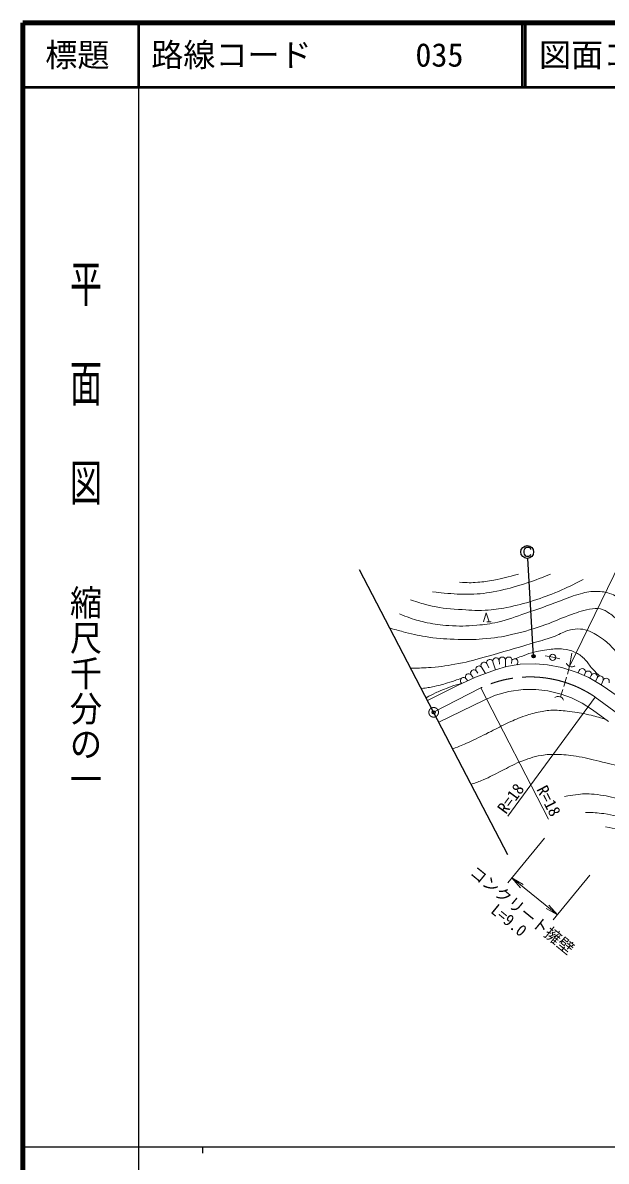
# Model space of a CAD drawing. Units: millimetres, scale not verified. Extents: x 40000 to 680000, y 20000 to 380000.
# Drawn here: x 40000 to 130855, y 202759 to 380000 of the extents above; entities that cross this region are included whole.
import ezdxf
from ezdxf.enums import TextEntityAlignment as Align

# ---------------------------------------------------------------- set-up
doc = ezdxf.new("R2010")
doc.units = ezdxf.units.MM
doc.header["$LTSCALE"] = 1000
doc.header["$PDMODE"] = 32
doc.header["$PDSIZE"] = 500
doc.linetypes.add('CHAIN', pattern=[18.5, 12, -1.5, 3.5, -1.5])
for name, color, linetype, lineweight in [('M-BMK', 2, 'CHAIN', 13), ('M-BMK-OTRS', 5, 'Continuous', 25), ('M-STR-HTXT', 7, 'Continuous', 13), ('M-STR-STRC', 7, 'Continuous', 25), ('M-TTL', 2, 'Continuous', 140), ('M-TTL-BAND', 7, 'Continuous', 25), ('M-TTL-LINE', 7, 'Continuous', 50), ('M-WORK', 1, 'Continuous', 13)]:
    doc.layers.add(name, color=color, linetype=linetype, lineweight=lineweight)
doc.layers.add('M-OTRS', color=6, linetype='Continuous')
doc.layers.add('M-TTL-TXT', color=7, linetype='Continuous')
doc.styles.add('@ＭＳ ゴシック', font='')
doc.styles.add('ＭＳ ゴシック', font='')
doc.styles.get('@ＭＳ ゴシック').set_extended_font_data('@MS Gothic')
doc.styles.get('ＭＳ ゴシック').set_extended_font_data('MS Gothic')

# ---------------------------------------------------------------- blocks, each defined once
blk = doc.blocks.new('open_arrow')
at = {"color": 0, "linetype": 'Continuous', "lineweight": -2}
blk.add_lwpolyline([(7.5, 1.25), (0, 0), (7.5, -1.25)], dxfattribs=at)

msp = doc.modelspace()

# ---------------------------------------------------------------- linework, layer by layer
at = {"layer": 'M-BMK'}
for p, q in [((103980, 272647), (111310, 276441)), ((129148, 275012), (150192, 259540))]:
    msp.add_line(p, q, dxfattribs=at)
msp.add_circle((103980, 272647), 750, dxfattribs=at)
msp.add_arc((118982, 260158), 18000, 55.61572, 115.2285, dxfattribs=at)
at = {"layer": 'M-BMK-OTRS'}
for p, q in [((103980, 272647), (92451, 294830)), ((115509, 250464), (103980, 272647))]:
    msp.add_line(p, q, dxfattribs=at)
at = {"layer": 'M-OTRS'}
msp.add_point((103980, 272647), dxfattribs=at)
at = {"layer": 'M-STR-HTXT'}
for p, q in [((125149, 279776), (125485, 281837)), ((111310, 276441), (121883, 256015)), ((129148, 275012), (115523, 256482)), ((121256, 253071), (115548, 246101)), ((116181, 246875), (123241, 241094)), ((128316, 247290), (122608, 240320))]:
    msp.add_line(p, q, dxfattribs=at)
msp.add_lwpolyline([(125149, 279776), (135000, 300000), (163750, 300000)], dxfattribs=at)
at = {"layer": 'M-STR-STRC'}
for p, q in [((118088, 297799), (118140, 298018)), ((118088, 297469), (118088, 297799)), ((118140, 298018), (118194, 298085)), ((118194, 298085), (118309, 298240)), ((118309, 298240), (118464, 298346)), ((118464, 298346), (118743, 298348)), ((118743, 298348), (118905, 298296)), ((118905, 298296), (119015, 298186)), ((119015, 298186), (119073, 298018)), ((118136, 297257), (118088, 297469)), ((118248, 297089), (118136, 297257)), ((118354, 296981), (118248, 297089)), ((118471, 296924), (118354, 296981)), ((118745, 296924), (118471, 296924)), ((119539, 281384), (118630, 296612)), ((118907, 296976), (118745, 296924)), ((119017, 297091), (118907, 296976)), ((119067, 297192), (119017, 297091))]:
    msp.add_line(p, q, dxfattribs=at)
for centre, radius in [((118551, 297609), 1000), ((118551, 297609), 1000), ((119539, 281384), 250), ((119539, 281384), 200), ((119539, 281384), 150), ((119539, 281384), 100), ((119539, 281384), 50), ((119539, 281384), 20)]:
    msp.add_circle(centre, radius, dxfattribs=at)
msp.add_point((119539, 281384), dxfattribs=at)
at = {"layer": 'M-TTL'}
for p, q in [((40000, 380000), (40000, 20000)), ((680000, 380000), (40000, 380000))]:
    msp.add_line(p, q, dxfattribs=at)
at = {"layer": 'M-TTL-BAND'}
for p, q in [((58000, 370000), (58000, 20000)), ((40000, 205000), (579000, 205000)), ((68000, 205000), (68000, 204000))]:
    msp.add_line(p, q, dxfattribs=at)
at = {"layer": 'M-TTL-LINE'}
for p, q in [((58000, 380000), (58000, 370000)), ((117750, 380000), (117750, 370000)), ((118250, 380000), (118250, 370000)), ((40000, 370000), (680000, 370000))]:
    msp.add_line(p, q, dxfattribs=at)
at = {"layer": 'M-WORK'}
for p, q in [((111763, 286744), (112183, 288144)), ((112183, 288144), (112603, 286744)), ((112953, 286744), (112253, 286744)), ((112242, 280263), (112572, 279579)), ((113211, 280510), (113633, 279285)), ((114180, 280758), (114230, 280124)), ((115180, 280755), (115192, 279730)), ((115312, 279764), (117443, 280137)), ((116180, 280752), (116085, 280229)), ((117025, 280216), (116916, 280045)), ((117443, 280137), (119841, 280191)), ((119841, 280191), (121732, 280057)), ((122518, 281214), (121348, 281429)), ((121732, 280057), (123943, 279631)), ((122518, 281214), (123632, 280993)), ((109838, 278469), (110137, 278069)), ((110516, 278113), (113633, 279285)), ((110639, 279067), (110849, 278756)), ((111441, 279665), (112064, 278695)), ((113633, 279285), (115312, 279764)), ((123943, 279631), (126314, 278859)), ((125149, 279776), (124800, 278604)), ((126314, 278859), (128152, 278059)), ((126660, 279144), (126509, 278774)), ((127586, 278767), (127427, 278375)), ((128513, 278390), (128321, 277956)), ((103018, 274497), (107719, 276834)), ((107719, 276834), (110516, 278113)), ((108234, 277274), (108348, 277121)), ((109036, 277871), (109278, 277547)), ((124658, 278125), (124230, 276687)), ((128152, 278059), (130204, 276807)), ((129439, 278013), (129174, 277436)), ((130365, 277637), (130051, 276900)), ((130204, 276807), (132548, 275235)), ((111839, 274535), (113598, 275334)), ((113598, 275334), (115702, 275894)), ((115702, 275894), (117913, 276187)), ((117913, 276187), (119885, 276187)), ((119885, 276187), (121776, 275974)), ((121776, 275974), (123828, 275494)), ((124088, 276208), (123740, 275036)), ((123828, 275494), (125453, 274908)), ((125453, 274908), (127104, 274055)), ((104781, 271105), (111839, 274535)), ((127104, 274055), (128729, 273016)), ((128729, 273016), (131207, 271205))]:
    msp.add_line(p, q, dxfattribs=at)
msp.add_circle((122518, 281214), 500, dxfattribs=at)
for centre, radius, start, end in [((111842, 279964), 500, 36.71794, 216.71794), ((112727, 280387), 500, 14.31901, 194.31901), ((113696, 280634), 500, 14.31901, 194.31901), ((114680, 280756), 500, 359.82832, 179.82832), ((115680, 280753), 500, 359.82832, 179.82832), ((116602, 280484), 500, 327.60282, 147.60282), ((125474, 280554), 843, 195.94163, 306.68367), ((109437, 278170), 500, 36.71794, 216.71794), ((110238, 278768), 500, 36.71794, 216.71794), ((111040, 279366), 500, 36.71794, 216.71794), ((127123, 278955), 500, 337.86451, 157.86451), ((128049, 278579), 500, 337.86451, 157.86451), ((128976, 278202), 500, 337.86451, 157.86451), ((129902, 277825), 500, 337.86451, 157.86451), ((108635, 277573), 500, 36.71794, 216.71794), ((130828, 277448), 500, 337.86451, 157.86451), ((123396, 274233), 873, 21.68342, 126.75508)]:
    msp.add_arc(centre, radius, start, end, dxfattribs=at)
for points, knots in [([(100396, 290176), (101628, 289717), (102031, 289603), (103104, 289328), (104924, 288862), (105996, 288825), (107868, 288676), (109482, 288547), (110395, 288466), (112012, 288545), (113333, 288610), (114075, 288713), (115373, 288969), (117013, 289293), (117923, 289538), (119516, 290046), (121057, 290537), (121909, 290854), (123399, 291482), (124949, 292135), (125470, 292406), (127282, 293341)], [0, 0, 0, 0, 1, 1, 1, 2, 2, 2, 3, 3, 3, 4, 4, 4, 5, 5, 5, 6, 6, 6, 7, 7, 7, 7]), ([(103822, 291416), (104679, 291306), (104915, 291286), (105617, 291220), (107179, 291074), (108061, 290997), (109630, 291025), (111272, 291053), (112193, 291209), (113807, 291514), (115453, 291825), (116351, 292125), (117950, 292624), (119632, 293148), (120199, 293374), (122192, 294157)], [0, 0, 0, 0, 1, 1, 1, 2, 2, 2, 3, 3, 3, 4, 4, 4, 5, 5, 5, 5]), ([(108031, 292885), (109340, 292825), (109745, 292800), (110837, 292885), (111826, 292961), (112373, 293073), (113350, 293243), (114872, 293509), (115389, 293671), (117200, 294157)], [0, 0, 0, 0, 1, 1, 1, 2, 2, 2, 3, 3, 3, 3]), ([(98658, 288006), (99417, 287664), (99647, 287575), (100297, 287339), (101309, 286972), (101900, 286830), (102951, 286600), (104251, 286314), (105000, 286229), (106329, 286150), (108032, 286049), (108997, 286040), (110694, 286201), (111978, 286322), (112702, 286407), (113957, 286701), (115700, 287109), (116633, 287501), (118329, 288071), (120390, 288764), (121527, 289204), (123572, 289942), (124709, 290353), (125306, 290711), (126479, 291004), (127533, 291268), (128133, 291506), (129220, 291483), (130213, 291462), (130794, 291383), (131721, 291026), (132479, 290735), (132862, 290455), (133505, 289960), (134124, 289484), (134456, 289181), (134941, 288568), (135509, 287849), (135705, 287359), (136202, 286589), (137042, 285290), (137512, 284563), (138378, 283282), (139412, 281751), (139953, 280862), (141097, 279410), (142407, 277747), (143240, 276892), (144707, 275365), (146169, 273844), (147008, 273006), (148601, 271623), (149793, 270588), (150489, 270035), (151777, 269122), (153174, 268130), (153967, 267583), (155453, 266729), (156833, 265936), (157628, 265521), (159085, 264880), (160612, 264208), (161473, 263830), (163066, 263336), (164237, 262972), (164893, 262712), (166111, 262574), (167741, 262391), (168672, 262393), (170310, 262487), (171524, 262557), (172214, 262603), (173398, 262879), (174498, 263135), (175088, 263394), (176117, 263858), (177233, 264361), (177887, 264609), (178902, 265293), (179410, 265636), (179601, 265765), (180163, 266229)], [0, 0, 0, 0, 1, 1, 1, 2, 2, 2, 3, 3, 3, 4, 4, 4, 5, 5, 5, 6, 6, 6, 7, 7, 7, 8, 8, 8, 9, 9, 9, 10, 10, 10, 11, 11, 11, 12, 12, 12, 13, 13, 13, 14, 14, 14, 15, 15, 15, 16, 16, 16, 17, 17, 17, 18, 18, 18, 19, 19, 19, 20, 20, 20, 21, 21, 21, 22, 22, 22, 23, 23, 23, 24, 24, 24, 25, 25, 25, 26, 26, 26, 27, 27, 27, 27]), ([(97149, 285790), (98301, 285431), (98627, 285340), (99586, 285095), (100989, 284736), (101785, 284560), (103219, 284355), (104990, 284103), (105998, 284048), (107787, 284007), (109273, 283973), (110112, 283946), (111593, 284072), (113460, 284232), (114508, 284378), (116335, 284790), (118367, 285249), (119477, 285634), (121447, 286313), (122854, 286798), (123583, 287230), (124993, 287705), (126256, 288131), (126938, 288502), (128255, 288706), (128910, 288807), (129309, 288910), (129952, 288749), (130549, 288600), (130858, 288401), (131366, 288053), (131966, 287641), (132275, 287358), (132758, 286813), (133415, 286074), (133702, 285592), (134281, 284790), (135196, 283523), (135652, 282774), (136565, 281506), (137366, 280391), (137775, 279733), (138653, 278678), (139476, 277689), (139971, 277160), (140893, 276263), (142076, 275113), (142825, 274563), (144069, 273479), (145409, 272312), (146130, 271624), (147506, 270499), (148341, 269816), (148830, 269459), (149703, 268824), (150330, 268368), (150675, 268101), (151334, 267693), (152392, 267039), (153023, 266737), (154119, 266149), (155428, 265446), (156167, 265061), (157512, 264430), (159578, 263461), (160678, 262744), (162863, 262081), (164092, 261708), (164811, 261592), (166082, 261407), (167468, 261205), (168250, 261089), (169650, 261059), (171113, 261027), (171939, 261072), (173391, 261255), (174677, 261416), (175140, 261514), (176654, 261864)], [0, 0, 0, 0, 1, 1, 1, 2, 2, 2, 3, 3, 3, 4, 4, 4, 5, 5, 5, 6, 6, 6, 7, 7, 7, 8, 8, 8, 9, 9, 9, 10, 10, 10, 11, 11, 11, 12, 12, 12, 13, 13, 13, 14, 14, 14, 15, 15, 15, 16, 16, 16, 17, 17, 17, 18, 18, 18, 19, 19, 19, 20, 20, 20, 21, 21, 21, 22, 22, 22, 23, 23, 23, 24, 24, 24, 25, 25, 25, 26, 26, 26, 26]), ([(100403, 279529), (101917, 279533), (102358, 279548), (103606, 279642), (105274, 279767), (106203, 279928), (107848, 280229), (109599, 280550), (110548, 280881), (112264, 281353), (114968, 282097), (116471, 282555), (119159, 283354), (120494, 283751), (121253, 283938), (122571, 284391), (123495, 284709), (123934, 285102), (124876, 285363), (125469, 285527), (125813, 285622), (126428, 285624), (127037, 285626), (127389, 285560), (127965, 285363), (129004, 285008), (129509, 284605), (130416, 283985), (131163, 283474), (131489, 283061), (132112, 282404), (133010, 281459), (133394, 280824), (134230, 279823), (135005, 278894), (135362, 278302), (136231, 277459), (137025, 276690), (137547, 276344), (138406, 275647), (139980, 274369), (140864, 273656), (142466, 272413), (143424, 271671), (143933, 271216), (144932, 270531), (146260, 269621), (147048, 269176), (148434, 268356), (150251, 267282), (151296, 266727), (153154, 265724), (154926, 264767), (155504, 264470), (157722, 263332)], [0, 0, 0, 0, 1, 1, 1, 2, 2, 2, 3, 3, 3, 4, 4, 4, 5, 5, 5, 6, 6, 6, 7, 7, 7, 8, 8, 8, 9, 9, 9, 10, 10, 10, 11, 11, 11, 12, 12, 12, 13, 13, 13, 14, 14, 14, 15, 15, 15, 16, 16, 16, 17, 17, 17, 18, 18, 18, 18]), ([(116604, 280984), (117112, 281165), (117240, 281210), (117648, 281355), (118276, 281577), (118614, 281749), (119258, 281920), (120303, 282198), (120902, 282323), (121977, 282442), (122830, 282538), (123323, 282595), (124174, 282486), (124879, 282396), (125293, 282333), (125936, 282029), (126571, 281729), (126899, 281484), (127415, 281007), (127921, 280539), (128069, 280153), (128524, 279636), (128998, 279098), (129177, 278925), (129799, 278314)], [0, 0, 0, 0, 1, 1, 1, 2, 2, 2, 3, 3, 3, 4, 4, 4, 5, 5, 5, 6, 6, 6, 7, 7, 7, 8, 8, 8, 8]), ([(102054, 276352), (103017, 276475), (103296, 276517), (104082, 276678), (105030, 276872), (105553, 277024), (106475, 277316), (107210, 277550), (107460, 277639), (108337, 277974)], [0, 0, 0, 0, 1, 1, 1, 2, 2, 2, 3, 3, 3, 3]), ([(102799, 274919), (103494, 275289), (103687, 275390), (104271, 275663), (104901, 275957), (105260, 276111), (105909, 276359), (106549, 276603), (106901, 276766), (107563, 276939), (107867, 277019), (107975, 277048), (108348, 277121)], [0, 0, 0, 0, 1, 1, 1, 2, 2, 2, 3, 3, 3, 4, 4, 4, 4]), ([(106947, 266938), (108134, 267416), (108453, 267550), (109405, 267973), (110646, 268524), (111320, 268879), (112537, 269481), (113622, 270018), (114202, 270376), (115302, 270883), (116300, 271342), (116858, 271609), (117893, 271975), (118808, 272299), (119326, 272480), (120276, 272681), (121142, 272864), (121639, 272947), (122524, 272971), (123551, 272998), (124128, 272906), (125149, 272782), (126335, 272639), (127000, 272535), (128165, 272268), (129175, 272036), (129526, 271933), (130723, 271559)], [0, 0, 0, 0, 1, 1, 1, 2, 2, 2, 3, 3, 3, 4, 4, 4, 5, 5, 5, 6, 6, 6, 7, 7, 7, 8, 8, 8, 9, 9, 9, 9]), ([(109806, 261438), (110696, 261736), (110950, 261835), (111669, 262128), (112824, 262599), (113418, 262983), (114540, 263531), (115661, 264079), (116254, 264466), (117411, 264934), (118671, 265442), (119405, 265691), (120739, 265945), (121642, 266117), (122169, 266086), (123088, 266076), (124291, 266063), (124968, 266000), (126155, 265815), (127585, 265591), (128369, 265365), (129777, 265032), (131236, 264686), (132056, 264498), (133497, 264085), (135067, 263635), (135919, 263291), (137477, 262802), (138775, 262395), (139507, 262183), (140805, 261780), (142505, 261252), (143039, 261080), (145149, 260406)], [0, 0, 0, 0, 1, 1, 1, 2, 2, 2, 3, 3, 3, 4, 4, 4, 5, 5, 5, 6, 6, 6, 7, 7, 7, 8, 8, 8, 9, 9, 9, 10, 10, 10, 11, 11, 11, 11]), ([(124359, 259527), (125151, 259699), (125397, 259734), (126070, 259817), (127195, 259955), (127843, 260006), (128971, 259889), (130429, 259739), (131251, 259600), (132658, 259186), (134337, 258691), (135203, 258192), (136834, 257555), (138401, 256943), (139271, 256578), (140847, 255989), (141761, 255647), (142282, 255480), (143196, 255140), (144785, 254551), (145651, 254157), (147242, 253574), (148510, 253109), (149215, 252832), (150505, 252432), (151612, 252089), (152244, 251930), (153376, 251682), (154410, 251455), (154997, 251334), (156052, 251258), (156700, 251211), (157068, 251239), (157716, 251290), (158349, 251341), (158574, 251379), (159328, 251512)], [0, 0, 0, 0, 1, 1, 1, 2, 2, 2, 3, 3, 3, 4, 4, 4, 5, 5, 5, 6, 6, 6, 7, 7, 7, 8, 8, 8, 9, 9, 9, 10, 10, 10, 11, 11, 11, 12, 12, 12, 12]), ([(127619, 257066), (128950, 257048), (129375, 257019), (130490, 256871), (132037, 256665), (132881, 256383), (134373, 255924), (136037, 255413), (136936, 255027), (138582, 254456), (141205, 253546), (142672, 253029), (145303, 252140), (147567, 251374), (148812, 250869), (151111, 250214), (152523, 249813), (153326, 249627), (154765, 249333), (156590, 248961), (157619, 248776), (159464, 248518), (161543, 248227), (162718, 248123), (164815, 247996), (167195, 247852), (168532, 247745), (170916, 247800), (172155, 247829), (172855, 247861), (174077, 248065), (174994, 248218), (175324, 248291), (176400, 248577)], [0, 0, 0, 0, 1, 1, 1, 2, 2, 2, 3, 3, 3, 4, 4, 4, 5, 5, 5, 6, 6, 6, 7, 7, 7, 8, 8, 8, 9, 9, 9, 10, 10, 10, 11, 11, 11, 11]), ([(130715, 254841), (132421, 254505), (132882, 254407), (134261, 254080), (135999, 253667), (136971, 253418), (138676, 252884), (140251, 252390), (141080, 251959), (142635, 251404), (144655, 250685), (145782, 250266), (147834, 249643), (150149, 248939), (151458, 248577), (153816, 248033), (155646, 247610), (156679, 247399), (158536, 247119), (160200, 246868), (161141, 246758), (162821, 246663), (164832, 246548), (165963, 246547), (167976, 246576), (169592, 246598), (170500, 246588), (172109, 246728), (174327, 246921), (175570, 247055), (177765, 247424), (179359, 247691), (180285, 247761), (181811, 248294), (182838, 248653), (183228, 248814), (184373, 249389)], [0, 0, 0, 0, 1, 1, 1, 2, 2, 2, 3, 3, 3, 4, 4, 4, 5, 5, 5, 6, 6, 6, 7, 7, 7, 8, 8, 8, 9, 9, 9, 10, 10, 10, 11, 11, 11, 12, 12, 12, 12])]:
    msp.add_open_spline(points, degree=3, knots=knots, dxfattribs=at)

# ---------------------------------------------------------------- block references
at = {"layer": 'M-STR-HTXT', "xscale": 267, "yscale": 267}
for p, rotation in [((116181, 246875), 320.7), ((123241, 241094), 140.7)]:
    msp.add_blockref('open_arrow', p, dxfattribs=dict(at, rotation=rotation))

# ---------------------------------------------------------------- texts
at = {"layer": 'M-STR-HTXT', "style": 'ＭＳ ゴシック'}
for s, rotation, p in [('R=18', 53.675, (115974, 259235)), ('R=18', 297.366, (121913, 258865)), ('コンクリート擁壁', 320.687, (117761, 241837))]:
    msp.add_text(s, height=1833, rotation=rotation, dxfattribs=at).set_placement(p, align=Align.MIDDLE_CENTER)
msp.add_text('L=9.0', height=1833, rotation=320.687, dxfattribs=at).set_placement((114786, 239146), align=Align.BOTTOM_CENTER)
at = {"layer": 'M-TTL-BAND', "style": '@ＭＳ ゴシック'}
for s, width, p in [('平  面  図', 1.55, (49777, 323975)), ('縮尺千分の一', 1.1, (49777, 276030))]:
    msp.add_text(s, height=3666, rotation=270, dxfattribs=dict(at, width=width)).set_placement(p, align=Align.MIDDLE_CENTER)
at = {"layer": 'M-TTL-TXT', "style": 'ＭＳ ゴシック'}
msp.add_text('標題', height=3666, dxfattribs=at).set_placement((48500, 375000), align=Align.MIDDLE_CENTER)
for s, p in [('路線コード', (60000, 375000)), ('035', (101142, 375000)), ('図面コード', (120380, 375000))]:
    msp.add_text(s, height=3666, dxfattribs=at).set_placement(p, align=Align.MIDDLE_LEFT)

doc.saveas('drawing.dxf')
